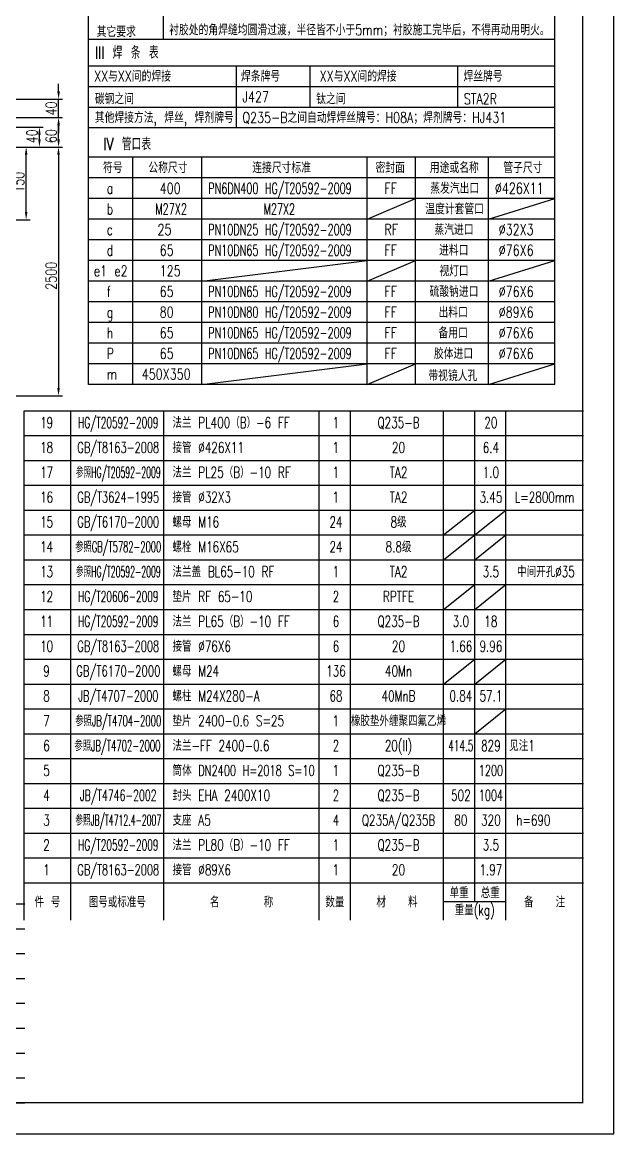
# Model space of a CAD drawing. Header units: millimetres. Extents: x 70651 to 79051, y -48346 to -36466.
# Drawn here: x 75244 to 79051, y -48346 to -41188 of the extents above; entities that cross this region are included whole.
import ezdxf
from ezdxf.enums import TextEntityAlignment as Align

# ---------------------------------------------------------------- set-up
doc = ezdxf.new("R2010")
doc.units = ezdxf.units.MM
for name, color, linetype in [('1', 2, 'Continuous'), ('2', 1, 'Continuous'), ('hgj', 1, 'Continuous'), ('hgjy', 7, 'Continuous'), ('K1', 4, 'Continuous'), ('尺寸线', 4, 'Continuous')]:
    doc.layers.add(name, color=color, linetype=linetype)
doc.styles.add('hzfs', font='txt.shx', dxfattribs={"width": 0.75, "bigfont": 'hzfs.shx'})
doc.styles.add('仿宋1', font='txt.shx', dxfattribs={"width": 0.7, "bigfont": 'hzfs.shx'})
doc.dimstyles.new('sheji', dxfattribs={"dimscale": 20, "dimtxt": 3.5, "dimasz": 2.5, "dimexe": 1.25, "dimexo": 0, "dimtad": 1, "dimdec": 0, "dimdsep": 46, "dimtxsty": 'hzfs', "dimcen": 2.5, "dimclrd": 4, "dimclre": 4, "dimclrt": 7, "dimadec": 0, "dimazin": 0, "dimtfac": 1, "dimtdec": 0, "dimtmove": 0, "dimatfit": 0, "dimldrblk": 'NONE', "dimfxl": 0, "dimarcsym": 0})

# ---------------------------------------------------------------- blocks, each defined once
blk = doc.blocks.new('*D309')
at = {"color": 4, "lineweight": -2}
for p, q in [((75149.9, -41992.2), (75502.7, -41992.2)), ((75477.7, -42042.2), (75477.7, -43544.1)), ((74966.9, -43594.1), (75502.7, -43594.1))]:
    blk.add_line(p, q, dxfattribs=at)
at = {"color": 4}
for points in [[(75469.4, -42042.2), (75486.1, -42042.2), (75477.7, -41992.2)], [(75469.4, -43544.1), (75486.1, -43544.1), (75477.7, -43594.1)]]:
    blk.add_solid(points, dxfattribs=at)
at = {"layer": 'Defpoints', "color": 0}
for p in [(75149.9, -41992.2), (74966.9, -43594.1), (75477.7, -43594.1)]:
    blk.add_point(p, dxfattribs=at)
at = {"color": 7, "insert": (75430.2, -42821.4), "char_height": 70, "attachment_point": 5, "rotation": 90, "style": 'hzfs'}
blk.add_mtext('2500', dxfattribs=at)
blk = doc.blocks.new('_None')
blk = doc.blocks.new('*D308')
at = {"color": 4, "lineweight": -2}
for p, q in [((75124.9, -41992.2), (75294.4, -41992.2)), ((75269.4, -42410.2), (75269.4, -42042.2)), ((74960.7, -42460.2), (75294.4, -42460.2))]:
    blk.add_line(p, q, dxfattribs=at)
at = {"color": 4}
for points in [[(75261.1, -42042.2), (75277.8, -42042.2), (75269.4, -41992.2)], [(75261.1, -42410.2), (75277.8, -42410.2), (75269.4, -42460.2)]]:
    blk.add_solid(points, dxfattribs=at)
at = {"layer": 'Defpoints', "color": 0}
for p in [(75124.9, -41992.2), (75269.4, -41992.2), (74960.7, -42460.2)]:
    blk.add_point(p, dxfattribs=at)
at = {"color": 7, "insert": (75221.9, -42218.8), "char_height": 70, "attachment_point": 5, "rotation": 90, "style": 'hzfs'}
blk.add_mtext('150', dxfattribs=at)
blk = doc.blocks.new('*D306')
at = {"color": 4, "lineweight": -2}
for p, q in [((75009.4, -41863.2), (75380, -41863.2)), ((75355, -41942.2), (75355, -41913.2)), ((75124.9, -41992.2), (75380, -41992.2))]:
    blk.add_line(p, q, dxfattribs=at)
at = {"color": 4}
for points in [[(75346.7, -41913.2), (75363.4, -41913.2), (75355, -41863.2)], [(75346.7, -41942.2), (75363.4, -41942.2), (75355, -41992.2)]]:
    blk.add_solid(points, dxfattribs=at)
at = {"layer": 'Defpoints', "color": 0}
for p in [(75009.4, -41863.2), (75355, -41863.2), (75124.9, -41992.2)]:
    blk.add_point(p, dxfattribs=at)
at = {"color": 7, "insert": (75307.5, -41923.2), "char_height": 70, "attachment_point": 5, "rotation": 90, "style": 'hzfs'}
blk.add_mtext('40', dxfattribs=at)
blk = doc.blocks.new('*D305')
at = {"color": 4, "lineweight": -2}
for p, q in [((75014.9, -41802.9), (75503.1, -41802.9)), ((75478.1, -41942.2), (75478.1, -41852.9)), ((75379.2, -41992.2), (75503.1, -41992.2))]:
    blk.add_line(p, q, dxfattribs=at)
at = {"color": 4}
for points in [[(75469.8, -41852.9), (75486.5, -41852.9), (75478.1, -41802.9)], [(75469.8, -41942.2), (75486.5, -41942.2), (75478.1, -41992.2)]]:
    blk.add_solid(points, dxfattribs=at)
at = {"layer": 'Defpoints', "color": 0}
for p in [(75014.9, -41802.9), (75478.1, -41802.9), (75379.2, -41992.2)]:
    blk.add_point(p, dxfattribs=at)
at = {"color": 7, "insert": (75430.6, -41921.7), "char_height": 70, "attachment_point": 5, "rotation": 90, "style": 'hzfs'}
blk.add_mtext('60', dxfattribs=at)
blk = doc.blocks.new('*D304')
at = {"color": 4, "lineweight": -2}
for p, q in [((75478.2, -41634.4), (75478.2, -41584.4)), ((75000.8, -41684.4), (75503.2, -41684.4)), ((75478.2, -41803), (75478.2, -41684.4)), ((74989.9, -41803), (75503.2, -41803)), ((75478.2, -41853), (75478.2, -41903))]:
    blk.add_line(p, q, dxfattribs=at)
at = {"color": 4}
for points in [[(75469.8, -41634.4), (75486.5, -41634.4), (75478.2, -41684.4)], [(75469.8, -41853), (75486.5, -41853), (75478.2, -41803)]]:
    blk.add_solid(points, dxfattribs=at)
at = {"layer": 'Defpoints', "color": 0}
for p in [(75000.8, -41684.4), (75478.2, -41684.4), (74989.9, -41803)]:
    blk.add_point(p, dxfattribs=at)
at = {"color": 7, "insert": (75430.7, -41743.7), "char_height": 70, "attachment_point": 5, "rotation": 90, "style": 'hzfs'}
blk.add_mtext('40', dxfattribs=at)

msp = doc.modelspace()

# ---------------------------------------------------------------- linework, layer by layer
for p, q in [((79051, -48346.3), (79051, -36466.3)), ((77096, -41469.3), (77096, -41735.3)), ((78671, -42324.3), (75671, -42324.3)), ((77464, -42457.3), (77774.6, -42324.3)), ((78245.8, -42457.3), (78671, -42324.3)), ((78671, -42457.3), (75671, -42457.3)), ((78671, -42590.3), (75671, -42590.3)), ((78671, -42723.3), (75671, -42723.3)), ((76401, -42856.3), (77464, -42723.3)), ((77464, -42856.3), (77774.6, -42723.3)), ((78245.8, -42856.3), (78671, -42723.3)), ((78671, -42856.3), (75671, -42856.3)), ((78671, -42989.3), (75671, -42989.3)), ((78671, -43122.3), (75671, -43122.3)), ((78671, -43388.3), (75671, -43388.3)), ((76401, -43521.3), (77464, -43388.3)), ((77464, -43521.3), (77774.6, -43388.3)), ((78245.8, -43521.3), (78671, -43388.3)), ((77956, -44490.3), (78156, -44330.3)), ((78156, -44490.3), (78356, -44330.3)), ((77956, -44650.3), (78156, -44490.3)), ((78156, -44650.3), (78356, -44490.3)), ((77956, -44970.3), (78156, -44810.3)), ((78156, -44970.3), (78356, -44810.3)), ((77956, -45450.3), (78156, -45290.3)), ((78156, -45450.3), (78356, -45290.3)), ((78156, -45770.3), (78356, -45610.3)), ((70651, -48346.3), (79051, -48346.3))]:
    msp.add_line(p, q)
at = {"layer": '1', "color": 7}
for p, q in [((76151.9, -38904.3), (76151.9, -41298.3)), ((75671, -41469.3), (78671, -41469.3)), ((76621, -41469.3), (76621, -41868.3)), ((78046, -41469.3), (78046, -41735.3)), ((75671, -41602.3), (78671, -41602.3)), ((75671, -41735.3), (78521, -41735.3)), ((75671, -41735.3), (78671, -41735.3)), ((75671, -41735.3), (78671, -41735.3)), ((78671, -42058.3), (75671, -42058.3)), ((75956, -43521.3), (75956, -42058.3)), ((76401, -43521.3), (76401, -42058.3)), ((77464, -43521.3), (77464, -42058.3)), ((77774.6, -43521.3), (77774.6, -42058.3)), ((78245.8, -43521.3), (78245.8, -42058.3)), ((78671, -42191.3), (75671, -42191.3)), ((78671, -43255.3), (75671, -43255.3))]:
    msp.add_line(p, q, dxfattribs=at)
at = {"layer": '2'}
for p, q in [((75671, -41868.3), (75671, -36966.3)), ((78671, -43521.3), (78671, -36966.3)), ((78671, -41868.3), (75671, -41868.3)), ((75671, -43521.3), (75671, -41868.3)), ((78671, -43521.3), (75671, -43521.3))]:
    msp.add_line(p, q, dxfattribs=at)
at = {"layer": '2', "color": 1}
msp.add_line((75671, -41298.3), (78671, -41298.3), dxfattribs=at)
at = {"layer": 'hgj'}
msp.add_line((75256, -46970.3), (75256, -43690.3), dxfattribs=at)
at = {"layer": 'hgjy'}
for p, q in [((75256, -43690.3), (78856, -43690.3)), ((75556, -46970.3), (75556, -43690.3)), ((76156, -46970.3), (76156, -43690.3)), ((77156, -46970.3), (77156, -43690.3)), ((77356, -46970.3), (77356, -43690.3)), ((77956, -46970.3), (77956, -43690.3)), ((78156, -46850.3), (78156, -43690.3)), ((78356, -46970.3), (78356, -43690.3)), ((75256, -43850.3), (78856, -43850.3)), ((75256, -44010.3), (78856, -44010.3)), ((75256, -44170.3), (78856, -44170.3)), ((75256, -44330.3), (78856, -44330.3)), ((75256, -44490.3), (78856, -44490.3)), ((75256, -44650.3), (78856, -44650.3)), ((75256, -44810.3), (78856, -44810.3)), ((75256, -44970.3), (78856, -44970.3)), ((75256, -45130.3), (78856, -45130.3)), ((75256, -45290.3), (78856, -45290.3)), ((75256, -45450.3), (78856, -45450.3)), ((75256, -45610.3), (78856, -45610.3)), ((75256, -45770.3), (78856, -45770.3)), ((75256, -45930.3), (78856, -45930.3)), ((75256, -46090.3), (78856, -46090.3)), ((75256, -46250.3), (78856, -46250.3)), ((75256, -46410.3), (78856, -46410.3)), ((75256, -46570.3), (78856, -46570.3)), ((75256, -46730.3), (78856, -46730.3)), ((71661, -46866.3), (75261, -46866.3)), ((77956, -46850.3), (78356, -46850.3)), ((71661, -47026.3), (75261, -47026.3)), ((71661, -47186.3), (75261, -47186.3)), ((71661, -47346.3), (75261, -47346.3)), ((71661, -47506.3), (75261, -47506.3)), ((71661, -47666.3), (75261, -47666.3)), ((71661, -47826.3), (75261, -47826.3)), ((71661, -47986.3), (75261, -47986.3)), ((71661, -48146.3), (75261, -48146.3))]:
    msp.add_line(p, q, dxfattribs=at)
at = {"layer": 'K1', "const_width": 8}
msp.add_lwpolyline([(78851, -48146.3), (78851, -36966.3), (70851, -36966.3), (70851, -48146.3)], close=True, dxfattribs=at)

# ---------------------------------------------------------------- texts
at = {"style": 'hzfs'}
for s, height, width, p in [('其它要求', 70, 0.75, (75723.5, -41249.1)), ('衬胶处的角焊缝均圆滑过渡，半径皆不小于5mm；衬胶施工完毕后，不得再动用明火。', 70, 0.75, (76190.2, -41237.5)), ('III 焊 条 表 ', 80, 0.75, (75711, -41383.8)), ('XX与XX间的焊接', 70, 0.75, (75706.7, -41535.8)), ('焊条牌号', 70, 0.75, (76652.1, -41535.8)), ('XX与XX间的焊接', 70, 0.75, (77158.5, -41535.8)), ('焊丝牌号', 70, 0.75, (78083.9, -41535.8)), ('碳钢之间', 70, 0.75, (75711, -41681.8)), ('J427', 70, 0.75, (76661, -41668.8)), ('钛之间', 70, 0.75, (77136, -41681.8)), ('STA2R', 70, 0.75, (78086, -41681.8)), ('其他焊接方法, 焊丝, 焊剂牌号', 70, 0.75, (75711, -41801.8)), ('Q235-B之间自动焊焊丝牌号：H08A；焊剂牌号：HJ431', 70, 0.75, (76661, -41801.8)), (' IV 管口表', 80, 0.75, (75711, -41972.8)), ('符号', 70, 0.75, (75764.1, -42124.8)), ('公称尺寸', 70, 0.75, (76055.9, -42124.8)), ('连接尺寸标准', 70, 0.75, (76724.5, -42124.8)), ('密封面', 70, 0.75, (77518, -42124.8)), ('用途或名称', 70, 0.75, (77867.3, -42124.8)), ('管子尺寸', 70, 0.75, (78340.2, -42124.8)), ('400', 70, 0.75, (76128.5, -42257.8)), ('PN6DN400 HG/T20592-2009', 70, 0.65, (76441, -42257.8)), ('FF', 70, 0.75, (77574.9, -42257.8)), ('蒸发汽出口', 70, 0.75, (77870.3, -42257.8)), ('%%C426X11', 70, 0.75, (78285.8, -42257.8)), ('a', 70, 0.75, (75787.5, -42257.8)), ('b', 70, 0.75, (75787.5, -42390.8)), ('M27X2', 70, 0.65, (76101.4, -42390.8)), ('M27X2', 70, 0.65, (76797.7, -42390.8)), ('温度计套管口', 70, 0.75, (77837.6, -42390.8)), ('c', 70, 0.75, (75787.5, -42523.8)), ('PN10DN25 HG/T20592-2009', 70, 0.65, (76441, -42523.8)), ('RF', 70, 0.75, (77574.9, -42523.8)), ('蒸汽进口', 70, 0.75, (77896.8, -42523.8)), ('%%C32X3', 70, 0.75, (78310.2, -42523.8)), ('d', 70, 0.75, (75787.5, -42656.8)), ('65', 70, 0.75, (76128.5, -42656.8)), ('PN10DN65 HG/T20592-2009', 70, 0.65, (76441, -42656.8)), ('FF', 70, 0.75, (77574.9, -42656.8)), ('进料口', 70, 0.75, (77926.7, -42656.8)), ('%%C76X6', 70, 0.75, (78310.2, -42656.8)), ('e1 e2', 70, 0.75, (75705, -42789.8)), ('125', 70, 0.75, (76128.5, -42789.8)), ('视灯口', 70, 0.75, (77928.5, -42789.8)), ('PN10DN65 HG/T20592-2009', 70, 0.65, (76441, -42922.8)), ('f', 70, 0.75, (75787.5, -42922.8)), ('65', 70, 0.75, (76128.5, -42922.8)), ('FF', 70, 0.75, (77574.9, -42922.8)), ('硫酸钠进口', 70, 0.75, (77865.3, -42922.8)), ('%%C76X6', 70, 0.75, (78310.2, -42922.8)), ('PN10DN80 HG/T20592-2009', 70, 0.65, (76441, -43055.8)), ('出料口', 70, 0.75, (77923.1, -43055.8)), ('g', 70, 0.75, (75787.5, -43055.8)), ('80', 70, 0.75, (76128.5, -43055.8)), ('FF', 70, 0.75, (77574.9, -43055.8)), ('%%C89X6', 70, 0.75, (78310.2, -43055.8)), ('h', 70, 0.75, (75787.5, -43188.8)), ('65', 70, 0.75, (76128.5, -43188.8)), ('PN10DN65 HG/T20592-2009', 70, 0.65, (76441, -43188.8)), ('FF', 70, 0.75, (77574.9, -43188.8)), ('备用口', 70, 0.75, (77923.1, -43188.8)), ('%%C76X6', 70, 0.75, (78310.2, -43188.8)), ('P', 70, 0.75, (75787.5, -43321.8)), ('65', 70, 0.75, (76128.5, -43321.8)), ('PN10DN65 HG/T20592-2009', 70, 0.65, (76441, -43321.8)), ('FF', 70, 0.75, (77574.9, -43321.8)), ('胶体进口', 70, 0.75, (77893.9, -43321.8)), ('%%C76X6', 70, 0.75, (78310.2, -43321.8)), ('m', 70, 0.75, (75787.5, -43454.8)), ('450X350', 70, 0.75, (76013.3, -43454.8)), ('带视镜人孔', 70, 0.75, (77858.2, -43464))]:
    msp.add_text(s, height=height, dxfattribs=dict(at, width=width)).set_placement(p, align=Align.MIDDLE_LEFT)
at = {"color": 0, "style": 'hzfs', "width": 0.75}
msp.add_text('25', height=70, dxfattribs=at).set_placement((76115, -42523.8), align=Align.MIDDLE_LEFT)
at = {"layer": '尺寸线', "color": 7, "style": '仿宋1'}
for s, width, p in [('19', 0.7, (75401.1, -43766.8)), ('HG/T20592-2009', 0.6, (75862.4, -43766.8)), ('1', 0.7, (77263.3, -43766.8)), ('Q235-B', 0.7, (77665.8, -43766.8)), ('20', 0.7, (78260.3, -43766.8)), ('18', 0.7, (75401.1, -43926.8)), ('GB/T8163-2008', 0.66, (75862.4, -43926.8)), ('1', 0.7, (77263.3, -43926.8)), ('20', 0.7, (77665.8, -43926.8)), ('6.4', 0.7, (78260.3, -43926.8)), ('17', 0.7, (75401.1, -44086.8)), ('参照HG/T20592-2009', 0.52, (75862.4, -44086.8)), ('1', 0.7, (77263.3, -44086.8)), ('TA2', 0.7, (77665.8, -44086.8)), ('1.0', 0.7, (78260.3, -44086.8)), ('16', 0.7, (75401.1, -44246.8)), ('GB/T3624-1995', 0.66, (75862.4, -44246.8)), ('1', 0.7, (77263.3, -44246.8)), ('TA2', 0.7, (77665.8, -44246.8)), ('3.45', 0.7, (78260.3, -44246.8)), ('L=2800mm', 0.7, (78605.8, -44246.8)), ('15', 0.7, (75401.1, -44406.8)), ('GB/T6170-2000', 0.66, (75862.4, -44406.8)), ('24', 0.7, (77263.3, -44406.8)), ('8级', 0.7, (77665.8, -44406.8)), ('参照GB/T5782-2000', 0.56, (75862.4, -44566.8)), ('14', 0.7, (75401.1, -44566.8)), ('24', 0.7, (77263.3, -44566.8)), ('8.8级', 0.7, (77665.8, -44566.8)), ('13', 0.7, (75401.1, -44726.8)), ('参照HG/T20592-2009', 0.52, (75862.4, -44726.8)), ('1', 0.7, (77263.3, -44726.8)), ('TA2', 0.7, (77665.8, -44726.8)), ('3.5', 0.7, (78260.3, -44726.8)), ('中间开孔%%c35', 0.7, (78614.6, -44726.8)), ('12', 0.7, (75401.1, -44886.8)), ('HG/T20606-2009', 0.6, (75862.4, -44886.8)), ('2', 0.7, (77263.3, -44886.8)), ('RPTFE', 0.7, (77665.8, -44886.8)), ('11', 0.7, (75401.1, -45046.8)), ('HG/T20592-2009', 0.6, (75862.4, -45046.8)), ('6', 0.7, (77263.3, -45046.8)), ('Q235-B', 0.7, (77665.8, -45046.8)), ('3.0', 0.7, (78067, -45046.8)), ('18', 0.7, (78260.3, -45046.8)), ('GB/T8163-2008', 0.66, (75862.4, -45206.8)), ('10', 0.7, (75401.1, -45206.8)), ('6', 0.7, (77263.3, -45206.8)), ('20', 0.7, (77665.8, -45206.8)), ('1.66', 0.7, (78067, -45206.8)), ('9.96', 0.7, (78260.3, -45206.8)), ('9', 0.7, (75401.1, -45366.8)), ('GB/T6170-2000', 0.68, (75862.4, -45366.8)), ('136', 0.7, (77263.3, -45366.8)), ('40Mn', 0.7, (77665.8, -45366.8)), ('8', 0.7, (75401.1, -45526.8)), ('JB/T4707-2000', 0.66, (75862.4, -45526.8)), ('68', 0.7, (77263.3, -45526.8)), ('40MnB', 0.7, (77665.8, -45526.8)), ('0.84', 0.7, (78067, -45526.8)), ('57.1', 0.7, (78260.3, -45526.8)), ('7', 0.7, (75401.1, -45686.8)), ('参照JB/T4704-2000', 0.57, (75862.4, -45686.8)), ('1', 0.7, (77263.3, -45686.8)), ('橡胶垫外缠聚四氟乙烯', 0.7, (77665.8, -45686.8)), ('参照JB/T4702-2000', 0.57, (75856.8, -45846.8)), ('20(II)', 0.7, (77665.8, -45846.8)), ('见注1', 0.7, (78460.3, -45846.8)), ('6', 0.7, (75401.1, -45846.8)), ('2', 0.7, (77263.3, -45846.8)), ('414.5', 0.6, (78067, -45846.8)), ('829', 0.7, (78260.3, -45846.8)), ('5', 0.7, (75401.1, -46006.8)), ('1', 0.7, (77263.3, -46006.8)), ('Q235-B', 0.7, (77665.8, -46006.8)), ('1200', 0.65, (78260.3, -46006.8)), ('4', 0.7, (75401.1, -46166.8)), ('JB/T4746-2002', 0.63, (75862.4, -46166.8)), ('2', 0.7, (77263.3, -46166.8)), ('Q235-B', 0.7, (77665.8, -46166.8)), ('502', 0.7, (78067, -46166.8)), ('1004', 0.65, (78260.3, -46166.8)), ('3', 0.7, (75401.1, -46326.8)), ('参照JB/T4712.4-2007', 0.52, (75862.4, -46326.8)), ('4', 0.7, (77263.3, -46326.8)), ('Q235A/Q235B', 0.7, (77665.8, -46326.8)), ('80', 0.7, (78067, -46326.8)), ('320', 0.7, (78260.3, -46326.8)), ('h=690', 0.7, (78533.2, -46326.8)), ('2', 0.7, (75401.1, -46486.8)), ('HG/T20592-2009', 0.6, (75862.4, -46486.8)), ('1', 0.7, (77263.3, -46486.8)), ('Q235-B', 0.7, (77665.8, -46486.8)), ('3.5', 0.7, (78260.3, -46486.8)), ('1', 0.7, (75401.1, -46646.8)), ('GB/T8163-2008', 0.66, (75862.4, -46646.8)), ('1', 0.7, (77263.3, -46646.8)), ('20', 0.7, (77665.8, -46646.8)), ('1.97', 0.7, (78260.3, -46646.8))]:
    msp.add_text(s, height=70, dxfattribs=dict(at, width=width)).set_placement(p, align=Align.MIDDLE_CENTER)
for s, width, p in [('法兰 PL400（B）-6 FF', 0.7, (76211, -43766.8)), ('接管 %%C426X11', 0.7, (76211, -43926.8)), ('法兰 PL25（B）-10 RF', 0.7, (76211, -44086.8)), ('接管 %%C32X3', 0.7, (76211, -44246.8)), ('螺母 M16', 0.7, (76211, -44406.8)), ('螺栓 M16X65', 0.7, (76211, -44566.8)), ('法兰盖 BL65-10 RF', 0.7, (76211, -44726.8)), ('垫片 RF 65-10 ', 0.7, (76211, -44886.8)), ('法兰 PL65（B）-10 FF', 0.7, (76211, -45046.8)), ('接管 %%C76X6', 0.7, (76211, -45206.8)), ('螺母 M24', 0.7, (76211, -45366.8)), ('螺柱 M24X280-A', 0.7, (76211, -45526.8)), ('垫片 2400-0.6 S=25', 0.7, (76211, -45686.8)), ('法兰-FF 2400-0.6', 0.7, (76211, -45846.8)), ('筒体 DN2400 H=2018 S=10', 0.66, (76211, -46006.8)), ('封头 EHA 2400X10', 0.7, (76211, -46166.8)), ('支座 A5', 0.7, (76211, -46326.8)), ('法兰 PL80（B）-10 FF', 0.7, (76211, -46486.8)), ('接管 %%C89X6', 0.7, (76211, -46646.8))]:
    msp.add_text(s, height=70, dxfattribs=dict(at, width=width)).set_placement(p, align=Align.MIDDLE_LEFT)
at = {"layer": '尺寸线', "color": 7, "style": '仿宋1', "width": 0.7}
for s, p in [('件 号', (75406, -46850.3)), ('图号或标准号', (75856, -46850.3)), ('名      称', (76656, -46850.3)), ('数量', (77256, -46850.3)), ('材   料', (77656, -46850.3)), ('单重', (78056, -46790.3)), ('总重', (78256, -46790.3)), ('备   注', (78606, -46850.3)), ('重量(kg)', (78156, -46910.3))]:
    msp.add_text(s, height=70, dxfattribs=at).set_placement(p, align=Align.MIDDLE)

# ---------------------------------------------------------------- dimensions: what is measured, and where the dimension line sits
for base, p1, p2, text, picture, middle in [((75478.2, -41684.4), (74989.9, -41803), (75000.8, -41684.4), '40', '*D304', (75478.2, -41743.7)), ((75355, -41863.2), (75124.9, -41992.2), (75009.4, -41863.2), '40', '*D306', (75355, -41923.2)), ((75478.1, -41802.9), (75379.2, -41992.2), (75014.9, -41802.9), '60', '*D305', (75478.1, -41921.7)), ((75269.4, -41992.2), (74960.7, -42460.2), (75124.9, -41992.2), '150', '*D308', (75269.4, -42218.8)), ((75477.7, -43594.1), (75149.9, -41992.2), (74966.9, -43594.1), '2500', '*D309', (75477.7, -42821.4))]:
    dim = msp.add_linear_dim(base=base, p1=p1, p2=p2, angle=90, text=text, dimstyle='sheji')
    dim.commit()
    dim.dimension.update_dxf_attribs({"geometry": picture, "text_midpoint": middle, "dimtype": 160})

doc.saveas('drawing.dxf')
